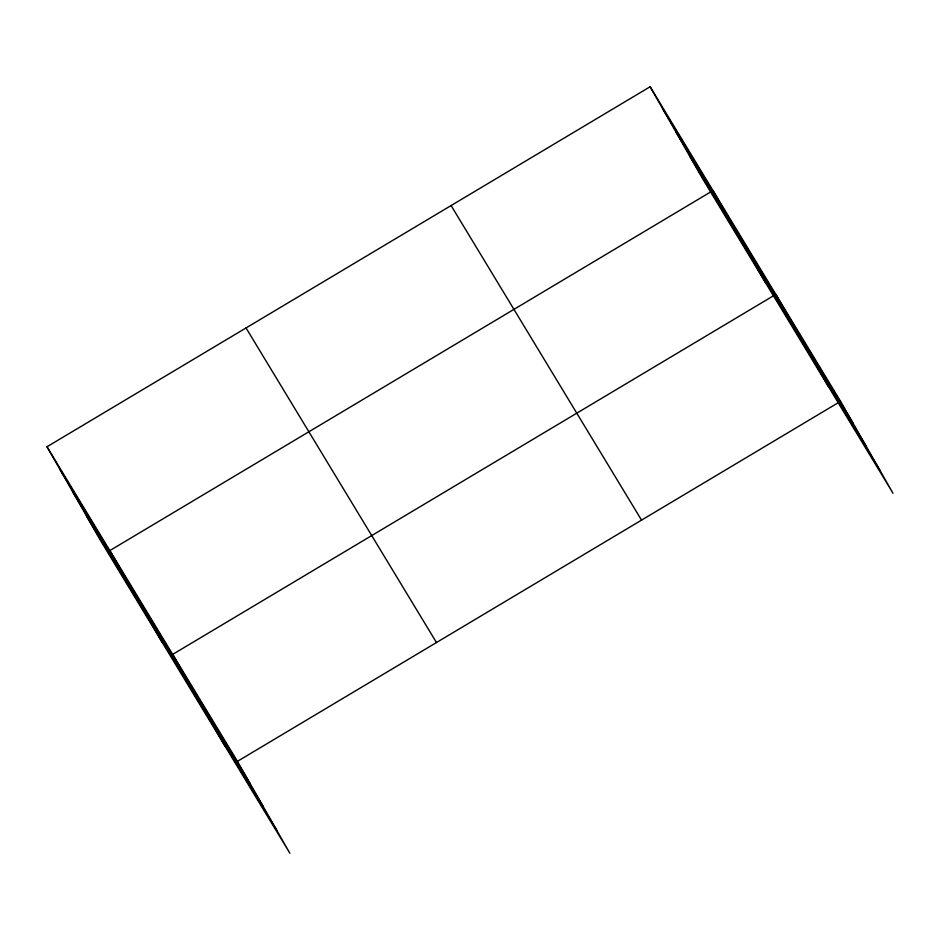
<?xml version="1.0" encoding="UTF-8"?>
<svg xmlns="http://www.w3.org/2000/svg" width="940" height="940" viewBox="0 0 940 940"><rect width="100%" height="100%" fill="white"/><g stroke="black" fill="none" stroke-linecap="round" stroke-linejoin="round"><path stroke-width="1.41" d="M47 446.759L237.444 761.341L289.873 853.25L99.429 538.679L47 446.759L650.127 86.75L840.572 401.321L893 493.241L702.556 178.659L650.127 86.75M237.444 761.341L840.572 401.321M662.911 109.158L853.356 423.74M676.001 132.094L866.445 446.676M689.478 155.723L879.922 470.305M451.094 205.555L641.538 520.126M246.033 327.954L436.477 642.537M59.784 469.178L250.228 783.76M72.862 492.113L263.317 806.696M86.339 515.743L276.795 830.326M828.246 386.281L775.817 294.373L172.69 654.381L225.118 746.301M765.407 282.47L712.978 190.562L109.851 550.57L162.268 642.49"/></g></svg>
